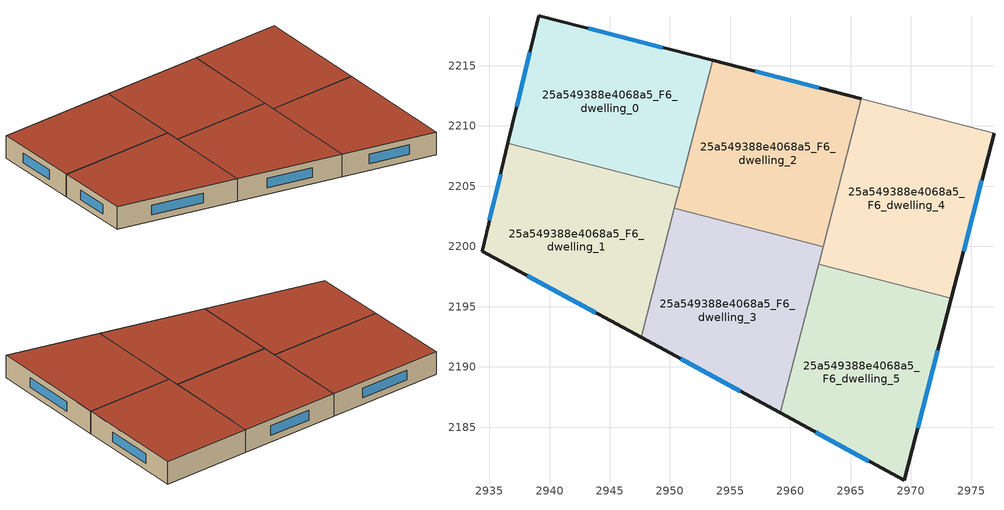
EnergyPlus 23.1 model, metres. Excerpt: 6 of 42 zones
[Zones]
25a549388e4068a5_F6_dwelling_0
 floor to 25a549388e4068a5_F5_dwelling_0 (EU_floor_Construction): 2953.53,2215.44 2950.81,2204.89 2936.55,2208.56 2939.1,2219.16 z18
 wall outside (EU_wall_Construction): 2953.53,2215.44 2939.1,2219.16 2936.55,2208.56 z18:21
 wall to 25a549388e4068a5_F6_dwelling_1 (EU_wall_Construction): 2936.55,2208.56 2950.81,2204.89 z18:21
 wall to 25a549388e4068a5_F6_dwelling_2 (EU_wall_Construction): 2950.81,2204.89 2953.53,2215.44 z18:21
 window (EU_Window_Construction): 2938.37,2216.13 2937.28,2211.59 / 2949.41,2216.5 2943.23,2218.09 z18.86:20.14
 roof outside (EU_roof_Construction): 2950.81,2204.89 2953.53,2215.44 2939.1,2219.16 2936.55,2208.56 z21
25a549388e4068a5_F6_dwelling_1
 floor to 25a549388e4068a5_F5_dwelling_1 (EU_floor_Construction): 2950.81,2204.89 2947.6,2192.45 2934.4,2199.62 2936.55,2208.56 z18
 wall outside (EU_wall_Construction): 2936.55,2208.56 2934.4,2199.62 2947.6,2192.45 z18:21
 wall to 25a549388e4068a5_F6_dwelling_3 (EU_wall_Construction): 2947.6,2192.45 2950.37,2203.17 z18:21
 wall to 25a549388e4068a5_F6_dwelling_2 (EU_wall_Construction): 2950.37,2203.17 2950.81,2204.89 z18:21
 window (EU_Window_Construction): 2935.93,2206.01 2935.01,2202.18 / 2938.17,2197.57 2943.83,2194.5 z18.86:20.14
 roof outside (EU_roof_Construction): 2947.6,2192.45 2950.81,2204.89 2936.55,2208.56 2934.4,2199.62 z21
25a549388e4068a5_F6_dwelling_2
 floor to 25a549388e4068a5_F5_dwelling_2 (EU_floor_Construction): 2965.87,2212.26 2962.71,2199.99 2950.37,2203.17 2953.53,2215.44 z18
 wall outside (EU_wall_Construction): 2965.87,2212.26 2953.53,2215.44 z18:21
 wall to 25a549388e4068a5_F6_dwelling_3 (EU_wall_Construction): 2950.37,2203.17 2962.71,2199.99 z18:21
 wall to 25a549388e4068a5_F6_dwelling_4 (EU_wall_Construction): 2962.71,2199.99 2965.87,2212.26 z18:21
 window (EU_Window_Construction): 2962.34,2213.16 2957.06,2214.53 z18.86:20.14
 roof outside (EU_roof_Construction): 2962.71,2199.99 2965.87,2212.26 2953.53,2215.44 2950.37,2203.17 z21
25a549388e4068a5_F6_dwelling_3
 floor to 25a549388e4068a5_F5_dwelling_3 (EU_floor_Construction): 2962.71,2199.99 2959.15,2186.18 2947.6,2192.45 2950.37,2203.17 z18
 wall outside (EU_wall_Construction): 2947.6,2192.45 2959.15,2186.18 z18:21
 wall to 25a549388e4068a5_F6_dwelling_5 (EU_wall_Construction): 2959.15,2186.18 2962.33,2198.53 z18:21
 wall to 25a549388e4068a5_F6_dwelling_4 (EU_wall_Construction): 2962.33,2198.53 2962.71,2199.99 z18:21
 window (EU_Window_Construction): 2950.9,2190.66 2955.85,2187.97 z18.86:20.14
 roof outside (EU_roof_Construction): 2959.15,2186.18 2962.71,2199.99 2950.37,2203.17 2947.6,2192.45 z21
25a549388e4068a5_F6_dwelling_4
 floor to 25a549388e4068a5_F5_dwelling_4 (EU_floor_Construction): 2976.9,2209.41 2973.36,2195.69 2962.33,2198.53 2965.87,2212.26 z18
 wall outside (EU_wall_Construction): 2973.36,2195.69 2976.9,2209.41 z18:21
 wall adiabatic (EU_wall_Construction): 2976.9,2209.41 2965.87,2212.26 z18:21
 wall to 25a549388e4068a5_F6_dwelling_5 (EU_wall_Construction): 2962.33,2198.53 2973.36,2195.69 z18:21
 window (EU_Window_Construction): 2974.37,2199.61 2975.88,2205.49 z18.86:20.14
 roof outside (EU_roof_Construction): 2973.36,2195.69 2976.9,2209.41 2965.87,2212.26 2962.33,2198.53 z21
25a549388e4068a5_F6_dwelling_5
 floor to 25a549388e4068a5_F5_dwelling_5 (EU_floor_Construction): 2973.36,2195.69 2969.46,2180.58 2959.15,2186.18 2962.33,2198.53 z18
 wall outside (EU_wall_Construction): 2959.15,2186.18 2969.46,2180.58 2973.36,2195.69 z18:21
 window (EU_Window_Construction): 2970.57,2184.9 2972.24,2191.37 / 2962.09,2184.58 2966.51,2182.18 z18.86:20.14
 roof outside (EU_roof_Construction): 2969.46,2180.58 2973.36,2195.69 2962.33,2198.53 2959.15,2186.18 z21
[Building]
EU S2 Campaign: North Axis=0; Terrain=City; Solar Distribution=FullExterior
[Site:Location]
Helsinki-Vantaa.AP: Latitude=60.317; Longitude=24.963; Time Zone=2; Elevation=54.6
[SizingPeriod:WeatherFileDays]
AnnualSizingPeriod: Begin Month=1; Begin Day of Month=1; End Month=12; End Day of Month=31; Day of Week for Start Day=Monday; Use Weather File Daylight Saving Period=No; Use Weather File Rain and Snow Indicators=No
[MATERIAL]
EU_InternalMass_Material: Roughness=MediumRough; Thickness=0.1; Conductivity=1; Density=1800; Specific Heat=900; Thermal Absorptance=0.9; Solar Absorptance=0.7; Visible Absorptance=0.7
[MATERIAL:NOMASS] Roughness=MediumRough; Thermal Absorptance=0.9; Solar Absorptance=0.7; Visible Absorptance=0.7
Name | Thermal Resistance
EU_wall_NoMass | 5.91765
EU_roof_NoMass | 11.1778
EU_floor_NoMass | 6.2875
[WINDOWMATERIAL:SIMPLEGLAZINGSYSTEM]
EU_Window_SimpleGlazing: UFactor=0.994035; Solar Heat Gain Coefficient=0.7; Visible Transmittance=0.7
[CONSTRUCTION]
EU_wall_Construction: EU_wall_NoMass
EU_roof_Construction: EU_roof_NoMass
EU_floor_Construction: EU_floor_NoMass
EU_Window_Construction: EU_Window_SimpleGlazing
EU_InternalMass_Construction: EU_InternalMass_Material
[ZONE] Type=1; Multiplier=1; Ceiling Height=autocalculate; Floor Area=autocalculate; Part of Total Floor Area=Yes
Name | Volume
25a549388e4068a5_F6_dwelling_0 | 484.181
25a549388e4068a5_F6_dwelling_1; 25a549388e4068a5_F6_dwelling_4 | 484.171
25a549388e4068a5_F6_dwelling_2 | 484.184
25a549388e4068a5_F6_dwelling_3 | 484.167
25a549388e4068a5_F6_dwelling_5 | 484.17
[INTERNALMASS] Construction=EU_InternalMass_Construction
Name | Zone or ZoneList | Surface Area
25a549388e4068a5_F6_dwelling_0_EU_InternalMass | 25a549388e4068a5_F6_dwelling_0 | 161.395
25a549388e4068a5_F6_dwelling_1_EU_InternalMass | 25a549388e4068a5_F6_dwelling_1 | 161.395
25a549388e4068a5_F6_dwelling_2_EU_InternalMass | 25a549388e4068a5_F6_dwelling_2 | 161.392
25a549388e4068a5_F6_dwelling_3_EU_InternalMass | 25a549388e4068a5_F6_dwelling_3 | 161.39
25a549388e4068a5_F6_dwelling_4_EU_InternalMass | 25a549388e4068a5_F6_dwelling_4 | 161.39
25a549388e4068a5_F6_dwelling_5_EU_InternalMass | 25a549388e4068a5_F6_dwelling_5 | 161.392
[OTHEREQUIPMENT] Fuel Type=Electricity; Design Level Calculation Method=Watts/Area; Power per Zone Floor Area=1; Fraction Latent=0; Fraction Radiant=0; Fraction Lost=0; Carbon Dioxide Generation Rate=0; EndUse Subcategory=EU_Step8_InternalGains
Name | Zone or ZoneList or Space or SpaceList | Schedule
EU_Step8_InternalGain_25a549388e4068a5_F6_dwelling_0_f000 | 25a549388e4068a5_F6_dwelling_0 | EU_Step8_GainSchedule_25a549388e4068a5_F6_dwelling_0_f000
EU_Step8_InternalGain_25a549388e4068a5_F6_dwelling_1_f000 | 25a549388e4068a5_F6_dwelling_1 | EU_Step8_GainSchedule_25a549388e4068a5_F6_dwelling_1_f000
EU_Step8_InternalGain_25a549388e4068a5_F6_dwelling_2_f000 | 25a549388e4068a5_F6_dwelling_2 | EU_Step8_GainSchedule_25a549388e4068a5_F6_dwelling_2_f000
EU_Step8_InternalGain_25a549388e4068a5_F6_dwelling_3_f000 | 25a549388e4068a5_F6_dwelling_3 | EU_Step8_GainSchedule_25a549388e4068a5_F6_dwelling_3_f000
EU_Step8_InternalGain_25a549388e4068a5_F6_dwelling_4_f000 | 25a549388e4068a5_F6_dwelling_4 | EU_Step8_GainSchedule_25a549388e4068a5_F6_dwelling_4_f000
EU_Step8_InternalGain_25a549388e4068a5_F6_dwelling_5_f000 | 25a549388e4068a5_F6_dwelling_5 | EU_Step8_GainSchedule_25a549388e4068a5_F6_dwelling_5_f000
[ZONEVENTILATION:DESIGNFLOWRATE] Schedule=EU_AlwaysOn; Design Flow Rate Calculation Method=AirChanges/Hour; Air Changes per Hour=0.596421; Ventilation Type=Natural; Fan Pressure Rise=0; Fan Total Efficiency=1; Constant Term Coefficient=1; Temperature Term Coefficient=0; Velocity Term Coefficient=0; Velocity Squared Term Coefficient=0; Minimum Indoor Temperature=-100; Maximum Indoor Temperature=100; Delta Temperature=-100; Minimum Outdoor Temperature=-100; Maximum Outdoor Temperature=100; Maximum Wind Speed=40
Name | Zone or ZoneList or Space or SpaceList
EU_ConstantAir_25a549388e4068a5_F6_dwelling_0 | 25a549388e4068a5_F6_dwelling_0
EU_ConstantAir_25a549388e4068a5_F6_dwelling_1 | 25a549388e4068a5_F6_dwelling_1
EU_ConstantAir_25a549388e4068a5_F6_dwelling_2 | 25a549388e4068a5_F6_dwelling_2
EU_ConstantAir_25a549388e4068a5_F6_dwelling_3 | 25a549388e4068a5_F6_dwelling_3
EU_ConstantAir_25a549388e4068a5_F6_dwelling_4 | 25a549388e4068a5_F6_dwelling_4
EU_ConstantAir_25a549388e4068a5_F6_dwelling_5 | 25a549388e4068a5_F6_dwelling_5
[HVACTEMPLATE:THERMOSTAT] Constant Heating Setpoint=20; Constant Cooling Setpoint=50
EU_HeatOnly_25a549388e4068a5_F0_dwelling_0; EU_HeatOnly_25a549388e4068a5_F0_dwelling_1; EU_HeatOnly_25a549388e4068a5_F0_dwelling_2; EU_HeatOnly_25a549388e4068a5_F0_dwelling_3; EU_HeatOnly_25a549388e4068a5_F0_dwelling_4; EU_HeatOnly_25a549388e4068a5_F0_dwelling_5; EU_HeatOnly_25a549388e4068a5_F1_dwelling_0; EU_HeatOnly_25a549388e4068a5_F1_dwelling_1; EU_HeatOnly_25a549388e4068a5_F1_dwelling_2; EU_HeatOnly_25a549388e4068a5_F1_dwelling_3; EU_HeatOnly_25a549388e4068a5_F1_dwelling_4; EU_HeatOnly_25a549388e4068a5_F1_dwelling_5; EU_HeatOnly_25a549388e4068a5_F2_dwelling_0; EU_HeatOnly_25a549388e4068a5_F2_dwelling_1; EU_HeatOnly_25a549388e4068a5_F2_dwelling_2; EU_HeatOnly_25a549388e4068a5_F2_dwelling_3; EU_HeatOnly_25a549388e4068a5_F2_dwelling_4; EU_HeatOnly_25a549388e4068a5_F2_dwelling_5; EU_HeatOnly_25a549388e4068a5_F3_dwelling_0; EU_HeatOnly_25a549388e4068a5_F3_dwelling_1; EU_HeatOnly_25a549388e4068a5_F3_dwelling_2; EU_HeatOnly_25a549388e4068a5_F3_dwelling_3; EU_HeatOnly_25a549388e4068a5_F3_dwelling_4; EU_HeatOnly_25a549388e4068a5_F3_dwelling_5; EU_HeatOnly_25a549388e4068a5_F4_dwelling_0; EU_HeatOnly_25a549388e4068a5_F4_dwelling_1; EU_HeatOnly_25a549388e4068a5_F4_dwelling_2; EU_HeatOnly_25a549388e4068a5_F4_dwelling_3; EU_HeatOnly_25a549388e4068a5_F4_dwelling_4; EU_HeatOnly_25a549388e4068a5_F4_dwelling_5; EU_HeatOnly_25a549388e4068a5_F5_dwelling_0; EU_HeatOnly_25a549388e4068a5_F5_dwelling_1; EU_HeatOnly_25a549388e4068a5_F5_dwelling_2; EU_HeatOnly_25a549388e4068a5_F5_dwelling_3; EU_HeatOnly_25a549388e4068a5_F5_dwelling_4; EU_HeatOnly_25a549388e4068a5_F5_dwelling_5; EU_HeatOnly_25a549388e4068a5_F6_dwelling_0; EU_HeatOnly_25a549388e4068a5_F6_dwelling_1; EU_HeatOnly_25a549388e4068a5_F6_dwelling_2; EU_HeatOnly_25a549388e4068a5_F6_dwelling_3; EU_HeatOnly_25a549388e4068a5_F6_dwelling_4; EU_HeatOnly_25a549388e4068a5_F6_dwelling_5
[HVACTEMPLATE:ZONE:IDEALLOADSAIRSYSTEM] System Availability Schedule=EU_AlwaysOn; Maximum Heating Supply Air Temperature=50; Minimum Cooling Supply Air Temperature=13; Maximum Heating Supply Air Humidity Ratio=0.0156; Minimum Cooling Supply Air Humidity Ratio=0.0077; Heating Limit=NoLimit; Cooling Limit=NoLimit; Heating Availability Schedule=EU_AlwaysOn; Cooling Availability Schedule=EU_CoolingOff; Dehumidification Control Type=ConstantSensibleHeatRatio; Cooling Sensible Heat Ratio=0.7; Dehumidification Setpoint=60; Humidification Control Type=None; Humidification Setpoint=30; Outdoor Air Method=None; Outdoor Air Flow Rate per Person=0.00944; Outdoor Air Flow Rate per Zone Floor Area=0; Outdoor Air Flow Rate per Zone=0; Demand Controlled Ventilation Type=None; Outdoor Air Economizer Type=NoEconomizer; Heat Recovery Type=None; Sensible Heat Recovery Effectiveness=0.7; Latent Heat Recovery Effectiveness=0.65
Name | Template Thermostat
25a549388e4068a5_F6_dwelling_0 | EU_HeatOnly_25a549388e4068a5_F6_dwelling_0
25a549388e4068a5_F6_dwelling_1 | EU_HeatOnly_25a549388e4068a5_F6_dwelling_1
25a549388e4068a5_F6_dwelling_2 | EU_HeatOnly_25a549388e4068a5_F6_dwelling_2
25a549388e4068a5_F6_dwelling_3 | EU_HeatOnly_25a549388e4068a5_F6_dwelling_3
25a549388e4068a5_F6_dwelling_4 | EU_HeatOnly_25a549388e4068a5_F6_dwelling_4
25a549388e4068a5_F6_dwelling_5 | EU_HeatOnly_25a549388e4068a5_F6_dwelling_5
[SIZING:ZONE] Zone Cooling Design Supply Air Temperature Input Method=SupplyAirTemperature; Zone Cooling Design Supply Air Temperature=13; Zone Heating Design Supply Air Temperature Input Method=SupplyAirTemperature; Zone Heating Design Supply Air Temperature=50; Zone Cooling Design Supply Air Humidity Ratio=0.008; Zone Heating Design Supply Air Humidity Ratio=0.008; Cooling Design Air Flow Method=DesignDay; Cooling Design Air Flow Rate=0; Cooling Minimum Air Flow per Zone Floor Area=0.000762; Cooling Minimum Air Flow=0; Cooling Minimum Air Flow Fraction=0.2; Heating Design Air Flow Method=DesignDay; Heating Design Air Flow Rate=0; Heating Maximum Air Flow per Zone Floor Area=0.002032; Heating Maximum Air Flow=0.141576; Heating Maximum Air Flow Fraction=0.3; Account for Dedicated Outdoor Air System=No; Dedicated Outdoor Air System Control Strategy=NeutralSupplyAir; Dedicated Outdoor Air Low Setpoint Temperature for Design=autosize; Dedicated Outdoor Air High Setpoint Temperature for Design=autosize; Zone Load Sizing Method=Sensible Load Only No Latent Load; Zone Latent Cooling Design Supply Air Humidity Ratio Input Method=HumidityRatioDifference; Zone Cooling Design Supply Air Humidity Ratio Difference=0.005; Zone Latent Heating Design Supply Air Humidity Ratio Input Method=HumidityRatioDifference; Zone Humidification Design Supply Air Humidity Ratio Difference=0.005
25a549388e4068a5_F6_dwelling_0; 25a549388e4068a5_F6_dwelling_1; 25a549388e4068a5_F6_dwelling_2; 25a549388e4068a5_F6_dwelling_3; 25a549388e4068a5_F6_dwelling_4; 25a549388e4068a5_F6_dwelling_5
[SCHEDULE:CONSTANT]
Name | Hourly Value
EU_AlwaysOn | 1
EU_CoolingOff | 0
[SCHEDULE:FILE] Column Number=1; Rows to Skip at Top=0; Number of Hours of Data=8760; Column Separator=Comma; Interpolate to Timestep=No; Minutes per Item=60; Adjust Schedule for Daylight Savings=Yes
Name | File
EU_Step8_GainSchedule_25a549388e4068a5_F6_dwelling_0_f000 | ../../schedules/25a549388e4068a5/25a549388e4068a5_F6_dwelling_0_f000_gain.csv
EU_Step8_GainSchedule_25a549388e4068a5_F6_dwelling_1_f000 | ../../schedules/25a549388e4068a5/25a549388e4068a5_F6_dwelling_1_f000_gain.csv
EU_Step8_GainSchedule_25a549388e4068a5_F6_dwelling_2_f000 | ../../schedules/25a549388e4068a5/25a549388e4068a5_F6_dwelling_2_f000_gain.csv
EU_Step8_GainSchedule_25a549388e4068a5_F6_dwelling_3_f000 | ../../schedules/25a549388e4068a5/25a549388e4068a5_F6_dwelling_3_f000_gain.csv
EU_Step8_GainSchedule_25a549388e4068a5_F6_dwelling_4_f000 | ../../schedules/25a549388e4068a5/25a549388e4068a5_F6_dwelling_4_f000_gain.csv
EU_Step8_GainSchedule_25a549388e4068a5_F6_dwelling_5_f000 | ../../schedules/25a549388e4068a5/25a549388e4068a5_F6_dwelling_5_f000_gain.csv
